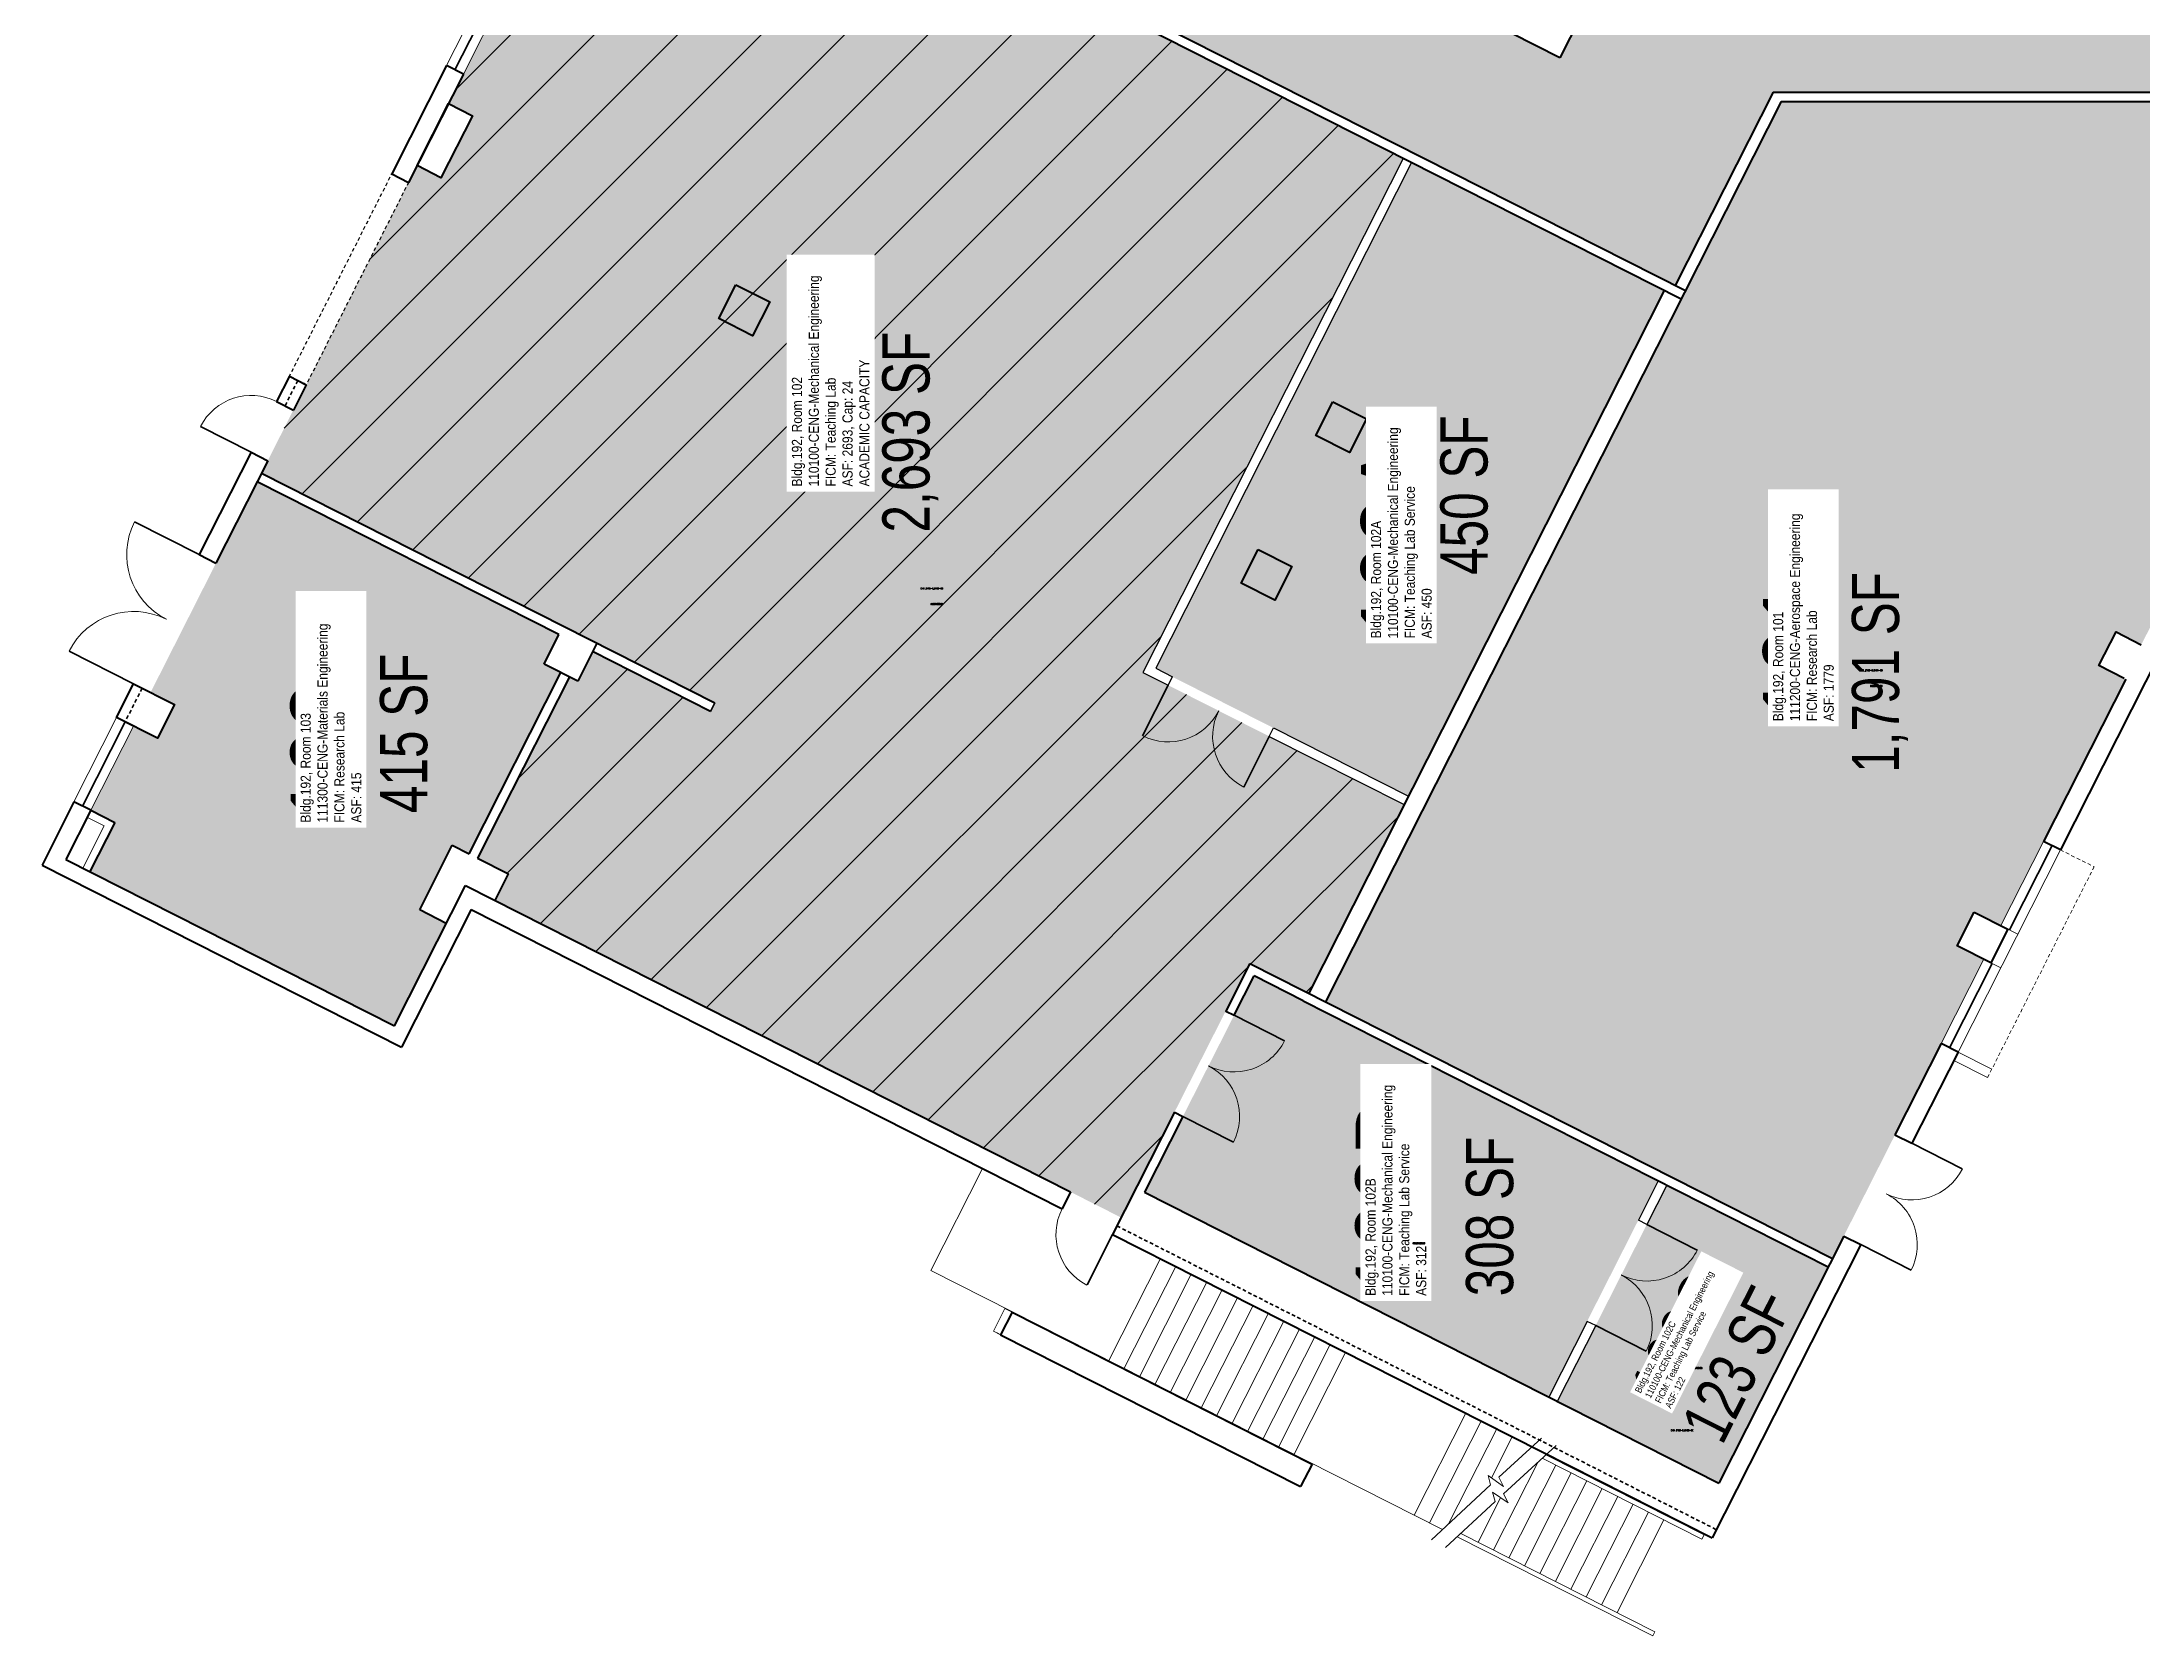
# Model space of a CAD drawing. Header units: inches. Extents: x -2539 to 2829, y -872 to 1370.
# Drawn here: x -2539 to -1204, y -872 to 141 of the extents above; entities that cross this region are included whole.
import ezdxf
from ezdxf.enums import TextEntityAlignment as Align

# ---------------------------------------------------------------- set-up
doc = ezdxf.new("R2010")
doc.units = ezdxf.units.IN
doc.header["$LTSCALE"] = 10
doc.header["$MEASUREMENT"] = 0
doc.linetypes.add('DGN Style 2', pattern=[0.389297, 0.233578, -0.155719])
for name, color, linetype in [('A-DOOR', 2, 'CONTINUOUS'), ('A-FLOR', 3, 'CONTINUOUS'), ('A-GLAZ', 1, 'CONTINUOUS'), ('A-GLAZ-SILL', 2, 'CONTINUOUS'), ('A-IDEN-CNUM', 7, 'CONTINUOUS'), ('A-IDEN-RNUM', 7, 'CONTINUOUS'), ('A-IDEN-SNUM', 4, 'CONTINUOUS'), ('A-IDEN-VNUM', 4, 'CONTINUOUS'), ('A-WALL', 3, 'CONTINUOUS'), ('AREA-TEXT', 3, 'CONTINUOUS'), ('Rooms-Capacity', 4, 'CONTINUOUS'), ('Rooms-Category-Color', 7, 'CONTINUOUS'), ('Rooms-College-Color', 7, 'CONTINUOUS'), ('Rooms-Department-Color', 7, 'CONTINUOUS'), ('Rooms-Division-Color', 7, 'CONTINUOUS'), ('Rooms-Information', 7, 'CONTINUOUS')]:
    doc.layers.add(name, color=color, linetype=linetype)
doc.styles.add('AREA', font='arial.ttf', dxfattribs={"width": 0.75, "height": 12})
doc.styles.add('ROOMSNUMBER', font='TXT.SHX', dxfattribs={"height": 1})
doc.styles.add('ROOMVNUMBER', font='arial.ttf', dxfattribs={"width": 0.85, "height": 30})

msp = doc.modelspace()

# ---------------------------------------------------------------- hatches: boundary and pattern name
at = {"layer": 'Rooms-Capacity'}
h = msp.add_hatch(dxfattribs=at)
h.set_pattern_fill('ANSI31', color=256, scale=300, style=0)
h.paths.add_polyline_path([(-2170.6, 318.6), (-1673.7, 67), (-1839.1, -259.5), (-1673.1, -343.5), (-1733.7, -463.2), (-1771.2, -444.3), (-1786.5, -474.6), (-1819.1, -538.9), (-1852.9, -605.8), (-2250.8, -404.3), (-2242.3, -387.4), (-2261.9, -377.4), (-2203.6, -262.3), (-2198.2, -265.1), (-2188.8, -246.3), (-2113.8, -284.3), (-2111.1, -278.9), (-2399.3, -133), (-2300.4, 62.4), (-2285.2, 54.7), (-2265.2, 94.1), (-2280.4, 101.8)])
at = {"layer": 'Rooms-Category-Color', "true_color": 0xadadad}
msp.add_hatch(color=253, dxfattribs=at).paths.add_polyline_path([(-2126.3, 410.5), (-2169.7, 324.9), (-1500.8, -13.8), (-1438.7, 109.1), (-1012.4, 109.1), (-1020.5, 93.1), (298.6, 184.4), (300.3, 159.4), (421.5, 167.9), (435.8, 194), (1164.2, 244.9), (1171.8, -164.7), (1119.9, -353.2), (1128.6, -354.3), (1230.8, -368.3), (1230.8, 249.6), (2221.4, 318.8), (2222, 309.9), (2323.7, 317), (2395.4, 325), (2449.3, 328.8), (2449.3, 468.7), (2389.3, 468.7), (2389.3, 414.7), (2363.3, 414.7), (2363.3, 432.7), (2149.3, 432.7), (2149.3, 414.7), (2125.3, 414.7), (2125.3, 432.7), (1911.3, 432.7), (1911.3, 414.7), (1887.3, 414.7), (1887.3, 432.7), (1673.3, 432.7), (1673.3, 414.7), (1649.3, 414.7), (1649.3, 432.7), (1435.3, 432.7), (1435.3, 414.7), (1411.3, 414.7), (1411.3, 432.7), (1150.3, 432.7), (1150.3, 414.7), (1126.3, 414.7), (1126.3, 432.7), (865.3, 432.7), (865.3, 414.7), (841.3, 414.7), (841.3, 432.7), (580.3, 432.7), (580.3, 414.7), (556.3, 414.7), (556.3, 432.7), (295.3, 432.7), (295.3, 414.7), (271.3, 414.7), (271.3, 433.5), (179.3, 433.5), (179.3, 414.7), (-356.7, 414.7), (-356.7, 645.6), (-227, 645.6), (-227, 749.7), (-356.7, 749.7), (-356.7, 757.7), (-338.7, 757.7), (-338.7, 816.7), (-356.7, 816.7), (-356.7, 840.7), (-484.6, 840.7), (-484.6, 551.7), (-484.6, 545.7), (-478.6, 545.7), (-478.6, 509.7), (-490.6, 509.7), (-490.6, 461.7), (-478.6, 461.7), (-478.6, 430.7), (-850.6, 430.7), (-957.9, 219), (-1529.5, 219), (-1574.1, 130.9)])
at = {"layer": 'Rooms-Category-Color', "true_color": 0xe3f498}
for points in [[(-2170.6, 318.6), (-1673.7, 67), (-1839.1, -259.5), (-1673.1, -343.5), (-1733.7, -463.2), (-1771.2, -444.3), (-1786.5, -474.6), (-1819.1, -538.9), (-1852.9, -605.8), (-2250.8, -404.3), (-2242.3, -387.4), (-2261.9, -377.4), (-2203.6, -262.3), (-2198.2, -265.1), (-2188.8, -246.3), (-2113.8, -284.3), (-2111.1, -278.9), (-2399.3, -133), (-2300.4, 62.4), (-2285.2, 54.7), (-2265.2, 94.1), (-2280.4, 101.8)], [(-1400.9, -631.7), (-1304.7, -441.7), (-1321.7, -433.1), (-1310.8, -411.7), (-1293.9, -420.3), (-1214.6, -263.7), (-1231.6, -255.2), (-1220.7, -233.7), (-1204.7, -241.9), (-1124.5, -85.8), (-1141.5, -77.2), (-1130.6, -55.8), (-1113.7, -64.3), (-1059.5, 42.7), (-1078.4, 52.3), (-1078.4, 66.1), (-1150.4, 66.1), (-1160.4, 66.1), (-1160.4, 103.1), (-1433.6, 103.1), (-1723, -468.7)], [(-1831, -256.9), (-1670.4, -338.2), (-1507.8, -17), (-1668.4, 64.3)], [(-2507.7, -347.1), (-2492.5, -354.8), (-2508.3, -386), (-2314.8, -484), (-2281.8, -418.9), (-2298.7, -410.3), (-2278, -369.3), (-2267.2, -374.7), (-2209, -259.6), (-2219.7, -254.2), (-2210.2, -235.5), (-2402, -138.4), (-2469.7, -272.2), (-2454.6, -279.9), (-2465.4, -301.3), (-2480.6, -293.6)], [(-1768.5, -452.3), (-1838.1, -589.7), (-1581.2, -719.8), (-1511.6, -582.4)], [(-1506.2, -585.1), (-1403.6, -637.1), (-1473.2, -774.5), (-1575.8, -722.5)]]:
    msp.add_hatch(color=61, dxfattribs=at).paths.add_polyline_path(points)
at = {"layer": 'Rooms-College-Color', "true_color": 0xadadad}
msp.add_hatch(color=253, dxfattribs=at).paths.add_polyline_path([(-2126.3, 410.5), (-2169.7, 324.9), (-1500.8, -13.8), (-1438.7, 109.1), (-1012.4, 109.1), (-1020.5, 93.1), (298.6, 184.4), (300.3, 159.4), (421.5, 167.9), (435.8, 194), (1164.2, 244.9), (1171.8, -164.7), (1119.9, -353.2), (1128.6, -354.3), (1230.8, -368.3), (1230.8, 249.6), (2221.4, 318.8), (2222, 309.9), (2323.7, 317), (2395.4, 325), (2449.3, 328.8), (2449.3, 468.7), (2389.3, 468.7), (2389.3, 414.7), (2363.3, 414.7), (2363.3, 432.7), (2149.3, 432.7), (2149.3, 414.7), (2125.3, 414.7), (2125.3, 432.7), (1911.3, 432.7), (1911.3, 414.7), (1887.3, 414.7), (1887.3, 432.7), (1673.3, 432.7), (1673.3, 414.7), (1649.3, 414.7), (1649.3, 432.7), (1435.3, 432.7), (1435.3, 414.7), (1411.3, 414.7), (1411.3, 432.7), (1150.3, 432.7), (1150.3, 414.7), (1126.3, 414.7), (1126.3, 432.7), (865.3, 432.7), (865.3, 414.7), (841.3, 414.7), (841.3, 432.7), (580.3, 432.7), (580.3, 414.7), (556.3, 414.7), (556.3, 432.7), (295.3, 432.7), (295.3, 414.7), (271.3, 414.7), (271.3, 433.5), (179.3, 433.5), (179.3, 414.7), (-356.7, 414.7), (-356.7, 645.6), (-227, 645.6), (-227, 749.7), (-356.7, 749.7), (-356.7, 757.7), (-338.7, 757.7), (-338.7, 816.7), (-356.7, 816.7), (-356.7, 840.7), (-484.6, 840.7), (-484.6, 551.7), (-484.6, 545.7), (-478.6, 545.7), (-478.6, 509.7), (-490.6, 509.7), (-490.6, 461.7), (-478.6, 461.7), (-478.6, 430.7), (-850.6, 430.7), (-957.9, 219), (-1529.5, 219), (-1574.1, 130.9)])
at = {"layer": 'Rooms-College-Color', "true_color": 0x99d7b2}
for points in [[(-2170.6, 318.6), (-1673.7, 67), (-1839.1, -259.5), (-1673.1, -343.5), (-1733.7, -463.2), (-1771.2, -444.3), (-1786.5, -474.6), (-1819.1, -538.9), (-1852.9, -605.8), (-2250.8, -404.3), (-2242.3, -387.4), (-2261.9, -377.4), (-2203.6, -262.3), (-2198.2, -265.1), (-2188.8, -246.3), (-2113.8, -284.3), (-2111.1, -278.9), (-2399.3, -133), (-2300.4, 62.4), (-2285.2, 54.7), (-2265.2, 94.1), (-2280.4, 101.8)], [(-1400.9, -631.7), (-1304.7, -441.7), (-1321.7, -433.1), (-1310.8, -411.7), (-1293.9, -420.3), (-1214.6, -263.7), (-1231.6, -255.2), (-1220.7, -233.7), (-1204.7, -241.9), (-1124.5, -85.8), (-1141.5, -77.2), (-1130.6, -55.8), (-1113.7, -64.3), (-1059.5, 42.7), (-1078.4, 52.3), (-1078.4, 66.1), (-1150.4, 66.1), (-1160.4, 66.1), (-1160.4, 103.1), (-1433.6, 103.1), (-1723, -468.7)], [(-1831, -256.9), (-1670.4, -338.2), (-1507.8, -17), (-1668.4, 64.3)], [(-2507.7, -347.1), (-2492.5, -354.8), (-2508.3, -386), (-2314.8, -484), (-2281.8, -418.9), (-2298.7, -410.3), (-2278, -369.3), (-2267.2, -374.7), (-2209, -259.6), (-2219.7, -254.2), (-2210.2, -235.5), (-2402, -138.4), (-2469.7, -272.2), (-2454.6, -279.9), (-2465.4, -301.3), (-2480.6, -293.6)], [(-1768.5, -452.3), (-1838.1, -589.7), (-1581.2, -719.8), (-1511.6, -582.4)], [(-1506.2, -585.1), (-1403.6, -637.1), (-1473.2, -774.5), (-1575.8, -722.5)]]:
    msp.add_hatch(color=253, dxfattribs=at).paths.add_polyline_path(points)
at = {"layer": 'Rooms-Department-Color', "true_color": 0xacacac}
msp.add_hatch(color=253, dxfattribs=at).paths.add_polyline_path([(-2126.3, 410.5), (-2169.7, 324.9), (-1500.8, -13.8), (-1438.7, 109.1), (-1012.4, 109.1), (-1020.5, 93.1), (298.6, 184.4), (300.3, 159.4), (421.5, 167.9), (435.8, 194), (1164.2, 244.9), (1171.8, -164.7), (1119.9, -353.2), (1128.6, -354.3), (1230.8, -368.3), (1230.8, 249.6), (2221.4, 318.8), (2222, 309.9), (2323.7, 317), (2395.4, 325), (2449.3, 328.8), (2449.3, 468.7), (2389.3, 468.7), (2389.3, 414.7), (2363.3, 414.7), (2363.3, 432.7), (2149.3, 432.7), (2149.3, 414.7), (2125.3, 414.7), (2125.3, 432.7), (1911.3, 432.7), (1911.3, 414.7), (1887.3, 414.7), (1887.3, 432.7), (1673.3, 432.7), (1673.3, 414.7), (1649.3, 414.7), (1649.3, 432.7), (1435.3, 432.7), (1435.3, 414.7), (1411.3, 414.7), (1411.3, 432.7), (1150.3, 432.7), (1150.3, 414.7), (1126.3, 414.7), (1126.3, 432.7), (865.3, 432.7), (865.3, 414.7), (841.3, 414.7), (841.3, 432.7), (580.3, 432.7), (580.3, 414.7), (556.3, 414.7), (556.3, 432.7), (295.3, 432.7), (295.3, 414.7), (271.3, 414.7), (271.3, 433.5), (179.3, 433.5), (179.3, 414.7), (-356.7, 414.7), (-356.7, 645.6), (-227, 645.6), (-227, 749.7), (-356.7, 749.7), (-356.7, 757.7), (-338.7, 757.7), (-338.7, 816.7), (-356.7, 816.7), (-356.7, 840.7), (-484.6, 840.7), (-484.6, 551.7), (-484.6, 545.7), (-478.6, 545.7), (-478.6, 509.7), (-490.6, 509.7), (-490.6, 461.7), (-478.6, 461.7), (-478.6, 430.7), (-850.6, 430.7), (-957.9, 219), (-1529.5, 219), (-1574.1, 130.9)])
at = {"layer": 'Rooms-Department-Color', "true_color": 0x99d7b2}
for points in [[(-2170.6, 318.6), (-1673.7, 67), (-1839.1, -259.5), (-1673.1, -343.5), (-1733.7, -463.2), (-1771.2, -444.3), (-1786.5, -474.6), (-1819.1, -538.9), (-1852.9, -605.8), (-2250.8, -404.3), (-2242.3, -387.4), (-2261.9, -377.4), (-2203.6, -262.3), (-2198.2, -265.1), (-2188.8, -246.3), (-2113.8, -284.3), (-2111.1, -278.9), (-2399.3, -133), (-2300.4, 62.4), (-2285.2, 54.7), (-2265.2, 94.1), (-2280.4, 101.8)], [(-1400.9, -631.7), (-1304.7, -441.7), (-1321.7, -433.1), (-1310.8, -411.7), (-1293.9, -420.3), (-1214.6, -263.7), (-1231.6, -255.2), (-1220.7, -233.7), (-1204.7, -241.9), (-1124.5, -85.8), (-1141.5, -77.2), (-1130.6, -55.8), (-1113.7, -64.3), (-1059.5, 42.7), (-1078.4, 52.3), (-1078.4, 66.1), (-1150.4, 66.1), (-1160.4, 66.1), (-1160.4, 103.1), (-1433.6, 103.1), (-1723, -468.7)], [(-1831, -256.9), (-1670.4, -338.2), (-1507.8, -17), (-1668.4, 64.3)], [(-2507.7, -347.1), (-2492.5, -354.8), (-2508.3, -386), (-2314.8, -484), (-2281.8, -418.9), (-2298.7, -410.3), (-2278, -369.3), (-2267.2, -374.7), (-2209, -259.6), (-2219.7, -254.2), (-2210.2, -235.5), (-2402, -138.4), (-2469.7, -272.2), (-2454.6, -279.9), (-2465.4, -301.3), (-2480.6, -293.6)], [(-1768.5, -452.3), (-1838.1, -589.7), (-1581.2, -719.8), (-1511.6, -582.4)], [(-1506.2, -585.1), (-1403.6, -637.1), (-1473.2, -774.5), (-1575.8, -722.5)]]:
    msp.add_hatch(color=253, dxfattribs=at).paths.add_polyline_path(points)
at = {"layer": 'Rooms-Division-Color', "true_color": 0xadadad}
msp.add_hatch(color=253, dxfattribs=at).paths.add_polyline_path([(-2126.3, 410.5), (-2169.7, 324.9), (-1500.8, -13.8), (-1438.7, 109.1), (-1012.4, 109.1), (-1020.5, 93.1), (298.6, 184.4), (300.3, 159.4), (421.5, 167.9), (435.8, 194), (1164.2, 244.9), (1171.8, -164.7), (1119.9, -353.2), (1128.6, -354.3), (1230.8, -368.3), (1230.8, 249.6), (2221.4, 318.8), (2222, 309.9), (2323.7, 317), (2395.4, 325), (2449.3, 328.8), (2449.3, 468.7), (2389.3, 468.7), (2389.3, 414.7), (2363.3, 414.7), (2363.3, 432.7), (2149.3, 432.7), (2149.3, 414.7), (2125.3, 414.7), (2125.3, 432.7), (1911.3, 432.7), (1911.3, 414.7), (1887.3, 414.7), (1887.3, 432.7), (1673.3, 432.7), (1673.3, 414.7), (1649.3, 414.7), (1649.3, 432.7), (1435.3, 432.7), (1435.3, 414.7), (1411.3, 414.7), (1411.3, 432.7), (1150.3, 432.7), (1150.3, 414.7), (1126.3, 414.7), (1126.3, 432.7), (865.3, 432.7), (865.3, 414.7), (841.3, 414.7), (841.3, 432.7), (580.3, 432.7), (580.3, 414.7), (556.3, 414.7), (556.3, 432.7), (295.3, 432.7), (295.3, 414.7), (271.3, 414.7), (271.3, 433.5), (179.3, 433.5), (179.3, 414.7), (-356.7, 414.7), (-356.7, 645.6), (-227, 645.6), (-227, 749.7), (-356.7, 749.7), (-356.7, 757.7), (-338.7, 757.7), (-338.7, 816.7), (-356.7, 816.7), (-356.7, 840.7), (-484.6, 840.7), (-484.6, 551.7), (-484.6, 545.7), (-478.6, 545.7), (-478.6, 509.7), (-490.6, 509.7), (-490.6, 461.7), (-478.6, 461.7), (-478.6, 430.7), (-850.6, 430.7), (-957.9, 219), (-1529.5, 219), (-1574.1, 130.9)])
at = {"layer": 'Rooms-Division-Color', "true_color": 0x99d7b2}
for points in [[(-2170.6, 318.6), (-1673.7, 67), (-1839.1, -259.5), (-1673.1, -343.5), (-1733.7, -463.2), (-1771.2, -444.3), (-1786.5, -474.6), (-1819.1, -538.9), (-1852.9, -605.8), (-2250.8, -404.3), (-2242.3, -387.4), (-2261.9, -377.4), (-2203.6, -262.3), (-2198.2, -265.1), (-2188.8, -246.3), (-2113.8, -284.3), (-2111.1, -278.9), (-2399.3, -133), (-2300.4, 62.4), (-2285.2, 54.7), (-2265.2, 94.1), (-2280.4, 101.8)], [(-1400.9, -631.7), (-1304.7, -441.7), (-1321.7, -433.1), (-1310.8, -411.7), (-1293.9, -420.3), (-1214.6, -263.7), (-1231.6, -255.2), (-1220.7, -233.7), (-1204.7, -241.9), (-1124.5, -85.8), (-1141.5, -77.2), (-1130.6, -55.8), (-1113.7, -64.3), (-1059.5, 42.7), (-1078.4, 52.3), (-1078.4, 66.1), (-1150.4, 66.1), (-1160.4, 66.1), (-1160.4, 103.1), (-1433.6, 103.1), (-1723, -468.7)], [(-1831, -256.9), (-1670.4, -338.2), (-1507.8, -17), (-1668.4, 64.3)], [(-2507.7, -347.1), (-2492.5, -354.8), (-2508.3, -386), (-2314.8, -484), (-2281.8, -418.9), (-2298.7, -410.3), (-2278, -369.3), (-2267.2, -374.7), (-2209, -259.6), (-2219.7, -254.2), (-2210.2, -235.5), (-2402, -138.4), (-2469.7, -272.2), (-2454.6, -279.9), (-2465.4, -301.3), (-2480.6, -293.6)], [(-1768.5, -452.3), (-1838.1, -589.7), (-1581.2, -719.8), (-1511.6, -582.4)], [(-1506.2, -585.1), (-1403.6, -637.1), (-1473.2, -774.5), (-1575.8, -722.5)]]:
    msp.add_hatch(color=253, dxfattribs=at).paths.add_polyline_path(points)

# ---------------------------------------------------------------- linework, layer by layer
at = {"layer": 'A-DOOR', "linetype": 'Continuous', "lineweight": 35, "extrusion": (-9.10173e-37, -1.24165e-37, -1)}
msp.add_line((-2405.9, -119.6), (-2438, -103.3), dxfattribs=at)
at = {"layer": 'A-DOOR', "linetype": 'Continuous', "lineweight": 35}
for p, q in [((-2438.9, -184.7), (-2479.9, -163.9)), ((-2480.5, -266.8), (-2521.5, -246)), ((-1823, -267.6), (-1839.3, -299.8)), ((-1781.2, -477.3), (-1749.1, -493.6)), ((-1813.7, -541.6), (-1781.6, -557.8)), ((-1350.5, -558.6), (-1318.4, -574.9)), ((-1518.9, -610.1), (-1486.8, -626.4)), ((-1383, -622.9), (-1350.9, -639.1)), ((-1551.4, -674.4), (-1519.3, -690.6))]:
    msp.add_line(p, q, dxfattribs=at)
at = {"layer": 'A-DOOR', "linetype": 'Continuous', "lineweight": 35, "extrusion": (2.69182e-21, -8.21241e-21, -1)}
msp.add_line((-1758.8, -300.2), (-1775, -332.3), dxfattribs=at)
at = {"layer": 'A-DOOR', "linetype": 'Continuous', "lineweight": 35, "extrusion": (0, 0, -1)}
msp.add_line((-1858.4, -616.5), (-1874.6, -648.6), dxfattribs=at)
at = {"layer": 'A-DOOR', "linetype": 'Continuous', "lineweight": 18}
for centre, radius, start, end in [((-2405.9, -119.6), 36, 63.1478, 153.1478), ((-2438.9, -184.7), 46, 153.1478, 243.1478), ((-1758.8, -300.2), 36, 153.1478, 243.1478), ((-1781.2, -477.3), 36, 243.1478, 333.1478), ((-1858.4, -616.5), 36, 153.1478, 243.1478), ((-1383, -622.9), 36, 333.1436, 63.1436), ((-1518.9, -610.1), 36, 243.1478, 333.1478)]:
    msp.add_arc(centre, radius, start, end, dxfattribs=at)
at = {"layer": 'A-DOOR', "linetype": 'Continuous', "lineweight": 18, "extrusion": (0, 0, -1)}
for centre, radius, start, end in [((2480.5, -266.8), 46, 26.8522, 116.8522), ((1813.7, -541.6), 36, 116.8522, 206.8522), ((1350.5, -558.6), 36, 206.8572, 296.8572), ((1551.4, -674.4), 36, 116.8522, 206.8522)]:
    msp.add_arc(centre, radius, start, end, dxfattribs=at)
at = {"layer": 'A-DOOR', "linetype": 'Continuous', "lineweight": 18, "extrusion": (-8.21241e-21, -2.69182e-21, -1)}
msp.add_arc((1823, -267.6), 36, 206.8522, 296.8522, dxfattribs=at)
at = {"layer": 'A-DOOR', "linetype": 'DGN Style 2', "lineweight": 25}
msp.add_3dface([(-2316.5, 57.1), (-2305.8, 51.7), (-2370.8, -76.8), (-2381.5, -71.4)], dxfattribs=at)
at = {"layer": 'A-FLOR', "linetype": 'Continuous', "lineweight": 18}
for p, q in [((-1941.1, -574.6), (-1973.8, -639.3)), ((-1973.8, -639.3), (-1648.7, -803.9)), ((-1828, -631.8), (-1860.8, -696.5)), ((-1818.2, -636.8), (-1851, -701.5)), ((-1808.4, -641.8), (-1841.1, -706.5)), ((-1798.6, -646.7), (-1831.3, -711.4)), ((-1788.8, -651.7), (-1821.5, -716.4)), ((-1779, -656.7), (-1811.7, -721.4)), ((-1769.1, -661.6), (-1801.9, -726.3)), ((-1759.3, -666.6), (-1792.1, -731.3)), ((-1749.5, -671.6), (-1782.3, -736.3)), ((-1739.7, -676.6), (-1772.4, -741.2)), ((-1729.9, -681.5), (-1762.6, -746.2)), ((-1720.1, -686.5), (-1752.8, -751.2)), ((-1710.3, -691.5), (-1743, -756.1)), ((-1634, -730.1), (-1666.7, -794.8)), ((-1624.2, -735), (-1656.9, -799.7)), ((-1614.3, -740), (-1644.9, -800.4)), ((-1604.5, -745), (-1617.7, -771.1)), ((-1585.4, -758.6), (-1483.9, -810)), ((-1583, -756.4), (-1482.5, -807.3)), ((-1588, -761), (-1616.3, -816.9)), ((-1576.7, -763), (-1606.5, -821.9)), ((-1566.9, -768), (-1596.7, -826.9)), ((-1557, -772.9), (-1586.9, -831.8)), ((-1611.8, -783.7), (-1626.1, -812)), ((-1547.2, -777.9), (-1577, -836.8)), ((-1537.4, -782.9), (-1567.2, -841.8)), ((-1527.6, -787.9), (-1557.4, -846.7)), ((-1517.8, -792.8), (-1547.6, -851.7)), ((-1508, -797.8), (-1537.8, -856.7)), ((-1639.4, -808.6), (-1515.1, -871.5)), ((-1637.1, -806.4), (-1513.7, -868.9)), ((-1483.9, -810), (-1482.5, -807.3)), ((-1515.1, -871.5), (-1513.7, -868.9))]:
    msp.add_line(p, q, dxfattribs=at)
at = {"layer": 'A-FLOR', "linetype": 'Continuous', "lineweight": 18, "flags": 128}
for points in [[(-1585.8, -745.8), (-1612.9, -770.7), (-1609.9, -776.5), (-1619.8, -769.7), (-1618.2, -775.6), (-1655.7, -810.4)], [(-1576.6, -750.6), (-1610, -781.2), (-1607, -787), (-1616.9, -780.2), (-1615.3, -786.1), (-1646.8, -815.4)]]:
    msp.add_lwpolyline(points, dxfattribs=at)
at = {"layer": 'A-GLAZ', "linetype": 'Continuous', "lineweight": 18}
for p, q in [((-2200.3, 286.5), (-2281.6, 126)), ((-2189.6, 281.1), (-2270.9, 120.5)), ((-2491.3, -288.2), (-2518.4, -341.7)), ((-2480.6, -293.6), (-2507.7, -347.1)), ((-1256.1, -372.2), (-1321.1, -500.7)), ((-1266.8, -366.8), (-1293.9, -420.3)), ((-1283.2, -425.7), (-1293.9, -420.3)), ((-1304.7, -441.7), (-1331.8, -495.2)), ((-1294, -447.1), (-1304.7, -441.7)), ((-1323.8, -506), (-1302.4, -516.9)), ((-1321.1, -500.7), (-1299.7, -511.5))]:
    msp.add_line(p, q, dxfattribs=at)
at = {"layer": 'A-GLAZ', "linetype": 'DGN Style 2', "lineweight": 18}
for p in [(-1256.1, -372.2), (-1302.4, -516.9)]:
    msp.add_line(p, (-1234.7, -383), dxfattribs=at)
at = {"layer": 'A-GLAZ-SILL', "linetype": 'Continuous', "lineweight": 35}
for p, q in [((-2195, 283.8), (-2276.3, 123.2)), ((-2485.9, -290.9), (-2513, -344.4)), ((-1288.5, -423), (-1261.4, -369.5)), ((-1326.5, -498), (-1299.4, -444.4))]:
    msp.add_line(p, q, dxfattribs=at)
at = {"layer": 'A-WALL', "linetype": 'Continuous', "lineweight": 50}
for p, q in [((-1494.4, -17.1), (-2169.7, 324.9)), ((-1497.1, -22.4), (-2172.4, 319.5)), ((-1574.1, 130.9), (-1744.8, 217.4)), ((-1529.5, 219), (-1574.1, 130.9)), ((-2281.6, 126), (-2316.5, 57.1)), ((-2270.9, 120.5), (-2305.8, 51.7)), ((-2270.9, 120.5), (-2281.6, 126)), ((-1438.7, 109.1), (-1500.8, -13.8)), ((-1438.7, 109.1), (-1154.4, 109.1)), ((-1433.6, 103.1), (-1723, -468.7)), ((-1433.6, 103.1), (-1160.4, 103.1)), ((-2316.5, 57.1), (-2305.8, 51.7)), ((-1507.8, -17), (-1733.7, -463.2)), ((-2381.5, -71.4), (-2389.7, -87.4)), ((-2381.5, -71.4), (-2370.8, -76.8)), ((-2370.8, -76.8), (-2379, -92.9)), ((-2389.7, -87.4), (-2379, -92.9)), ((-2405.9, -119.6), (-2438.9, -184.7)), ((-2405.9, -119.6), (-2395.2, -125)), ((-2395.2, -125), (-2428.2, -190.1)), ((-2399.3, -133), (-2111.1, -278.9)), ((-2210.2, -235.5), (-2402, -138.4)), ((-2438.9, -184.7), (-2428.2, -190.1)), ((-1168, -198.2), (-1256.1, -372.2)), ((-2219.7, -254.2), (-2210.2, -235.5)), ((-2186.1, -241), (-2198.2, -265.1)), ((-2113.8, -284.3), (-2188.8, -246.3)), ((-2267.2, -374.7), (-2209, -259.6)), ((-2203.6, -262.3), (-2261.9, -377.4)), ((-2198.2, -265.1), (-2219.7, -254.2)), ((-1214.6, -263.7), (-1266.8, -366.8)), ((-2480.6, -293.6), (-2491.3, -288.2)), ((-2518.4, -341.7), (-2538.7, -381.9)), ((-2507.7, -347.1), (-2518.4, -341.7)), ((-2492.5, -354.8), (-2508.3, -386)), ((-2507.7, -347.1), (-2492.5, -354.8)), ((-2298.7, -410.3), (-2278, -369.3)), ((-2278, -369.3), (-2267.2, -374.7)), ((-1256.1, -372.2), (-1266.8, -366.8)), ((-2538.7, -381.9), (-2310.3, -497.5)), ((-2523.5, -378.4), (-2314.8, -484)), ((-2261.9, -377.4), (-2242.3, -387.4)), ((-2314.8, -484), (-2269.6, -394.8)), ((-2269.6, -394.8), (-2099.2, -481.1)), ((-2250.8, -404.3), (-2242.3, -387.4)), ((-2266.1, -410.1), (-2310.3, -497.5)), ((-2281.8, -418.9), (-2298.7, -410.3)), ((-2266.1, -410.1), (-1890.5, -600.2)), ((-1771.2, -444.3), (-1400.9, -631.7)), ((-1737.2, -468.2), (-1768.5, -452.3)), ((-1737.2, -468.2), (-1403.6, -637.1)), ((-2099.2, -481.1), (-1885.1, -589.5)), ((-1331.8, -495.2), (-1361.2, -553.2)), ((-1321.1, -500.7), (-1350.5, -558.6)), ((-1321.1, -500.7), (-1331.8, -495.2)), ((-1813.7, -541.6), (-1838.1, -589.7)), ((-1819.1, -538.9), (-1813.7, -541.6)), ((-1361.2, -553.2), (-1350.5, -558.6)), ((-1885.1, -589.5), (-1890.5, -600.2)), ((-1838.1, -589.7), (-1473.2, -774.5)), ((-1858.4, -616.5), (-1477.4, -809.3)), ((-1858.4, -616.5), (-1853, -619.2)), ((-1383, -622.9), (-1477.4, -809.3)), ((-1393.7, -617.5), (-1473.2, -774.5)), ((-1393.7, -617.5), (-1383, -622.9)), ((-1922.3, -665.9), (-1929.6, -680.2)), ((-1922.3, -665.9), (-1731.6, -762.5)), ((-1929.6, -680.2), (-1738.9, -776.7)), ((-1731.6, -762.5), (-1738.9, -776.7))]:
    msp.add_line(p, q, dxfattribs=at)
at = {"layer": 'A-WALL', "linetype": 'Continuous'}
for p, q in [((-1673.7, 67), (-1839.1, -259.5)), ((-1668.4, 64.3, 0), (-1673.7, 67)), ((-1668.4, 64.3, 0), (-1831, -256.9, 0)), ((-1839.1, -259.5, 0), (-1823, -267.6, 0)), ((-1831, -256.9), (-1820.3, -262.3)), ((-1823, -267.6, 0), (-1820.3, -262.3)), ((-1758.8, -300.2, 0), (-1756.1, -294.8)), ((-1758.8, -300.2, 0), (-1673.1, -343.5, 0)), ((-1756.1, -294.8), (-1670.4, -338.2)), ((-1673.1, -343.5, 0), (-1670.4, -338.2)), ((-1511.6, -582.4), (-1524.2, -607.4)), ((-1506.2, -585.1, 0), (-1518.9, -610.1, 0)), ((-1506.2, -585.1, 0), (-1511.6, -582.4)), ((-1518.9, -610.1, 0), (-1524.2, -607.4)), ((-1556.8, -671.7), (-1581.2, -719.8)), ((-1551.4, -674.4, 0), (-1575.8, -722.5, 0)), ((-1551.4, -674.4, 0), (-1556.8, -671.7)), ((-1575.8, -722.5, 0), (-1581.2, -719.8))]:
    msp.add_line(p, q, dxfattribs=at)
at = {"layer": 'A-WALL', "linetype": 'DGN Style 2', "lineweight": 35}
for p, q in [((-2376.2, -74.1), (-2384.3, -90.2)), ((-2475.1, -269.5), (-2485.9, -290.9)), ((-1855.6, -611.1), (-1474.7, -804))]:
    msp.add_line(p, q, dxfattribs=at)
at = {"layer": 'A-WALL', "linetype": 'Continuous', "lineweight": 35}
for p, q in [((-2469.7, -272.2), (-2480.5, -266.8)), ((-2111.1, -278.9), (-2113.8, -284.3))]:
    msp.add_line(p, q, dxfattribs=at)
at = {"layer": 'A-WALL', "linetype": 'Continuous', "lineweight": 18}
for p, q in [((-2499.2, -357), (-2512.8, -383.8)), ((-2509.9, -351.6), (-2499.2, -357)), ((-1926.8, -663.6), (-1934, -677.9)), ((-1926.8, -663.6), (-1934, -677.9)), ((-1922.3, -665.9), (-1926.8, -663.6)), ((-1929.6, -680.2), (-1934, -677.9)), ((-1930.5, -679.7), (-1934, -677.9))]:
    msp.add_line(p, q, dxfattribs=at)
at = {"layer": 'A-WALL', "linetype": 'Continuous', "lineweight": 50, "flags": 128}
for points in [[(-1215.5, -263.3), (-1231.6, -255.2), (-1220.7, -233.7), (-1204.7, -241.9)], [(-2507.7, -347.1), (-2523.5, -378.4)], [(-1771.2, -444.3), (-1786.5, -474.6), (-1781.2, -477.3), (-1768.5, -452.3)], [(-1819.1, -538.9), (-1858.4, -616.5)]]:
    msp.add_lwpolyline(points, dxfattribs=at)
at = {"layer": 'A-WALL', "linetype": 'Continuous', "lineweight": 50}
for points in [[(-2280.4, 101.8), (-2265.2, 94.1), (-2285.2, 54.7), (-2300.4, 62.4)], [(-2097.7, -13.3), (-2076.3, -24.2), (-2087.2, -45.6), (-2108.6, -34.7)], [(-1718.4, -87.7), (-1697, -98.5), (-1707.8, -119.9), (-1729.2, -109.1)], [(-1765.8, -181.4), (-1744.4, -192.2), (-1755.3, -213.6), (-1776.7, -202.8)], [(-2480.5, -266.8), (-2454.6, -279.9), (-2465.4, -301.3), (-2491.3, -288.2)], [(-1310.8, -411.7), (-1289.4, -422.6), (-1300.3, -444), (-1321.7, -433.1)]]:
    msp.add_3dface(points, dxfattribs=at)

# ---------------------------------------------------------------- texts
at = {"layer": 'A-IDEN-CNUM', "style": 'ROOMSNUMBER', "width": 0.85}
for s, p in [('CAD #192-0_0102-0A', (-1681.8, -187.5)), ('CAD #192-0_0102-00', (-1980.3, -206.7)), ('CAD #192-0_0101-00', (-1383.3, -258.7)), ('CAD #192-0_0103-0A', (-2376.4, -341.4)), ('CAD #192-0_0102-0B', (-1674, -612.6)), ('CAD #192-0_0102-0C', (-1503.6, -741.4))]:
    msp.add_text(s, height=1, rotation=360, dxfattribs=at).set_placement(p)
at = {"layer": 'A-IDEN-RNUM', "style": 'ROOMSNUMBER', "width": 0.85}
for s, p in [('0102-A0', (-1675.4, -197.4)), ('0102-00', (-1974, -216.6)), ('0101-00', (-1376.9, -268.6)), ('0103-00', (-2368.9, -353)), ('0102-B0', (-1667.6, -622.6)), ('0102-C0', (-1491.4, -701.9))]:
    msp.add_text(s, height=1, rotation=360, dxfattribs=at).set_placement(p)
at = {"layer": 'A-IDEN-SNUM', "style": 'ROOMSNUMBER', "width": 0.85}
for s, p in [('19200102A0', (-1675.4, -197.4)), ('1920010200', (-1974, -216.6)), ('1920010100', (-1376.9, -268.6)), ('1920010300', (-2370, -351.4)), ('19200102B0', (-1667.6, -622.6)), ('19200102C0', (-1491.4, -701.9))]:
    msp.add_text(s, height=1, rotation=360, dxfattribs=at).set_placement(p)
at = {"layer": 'A-IDEN-VNUM', "style": 'ROOMVNUMBER', "width": 0.85}
for s, height, rotation, p in [('102', 45, 90, (-2035.3, -96.8)), ('102A', 45, 90, (-1678, -175.4)), ('101', 45, 90, (-1422.5, -245.9)), ('103', 45, 90, (-2358.2, -310.3)), ('102B', 45, 90, (-1681.5, -593.1)), ('102C', 30, 63.15, (-1497.8, -682.7))]:
    msp.add_text(s, height=height, rotation=rotation, dxfattribs=at).set_placement(p, align=Align.MIDDLE_CENTER)
at = {"layer": 'AREA-TEXT', "style": 'AREA', "width": 0.75}
for s, rotation, p in [('2,693 SF', 90, (-1989.7, -106.9)), ('450 SF', 90, (-1635.1, -146.9)), ('1,791 SF', 90, (-1373.6, -259.5)), ('415 SF', 90, (-2308.9, -298.2)), ('308 SF', 90, (-1618.8, -605.1)), ('123 SF', 63.15, (-1461.5, -699))]:
    msp.add_text(s, height=30, rotation=rotation, dxfattribs=at).set_placement(p, align=Align.MIDDLE_CENTER)

# ---------------------------------------------------------------- next in the draw order: texts
at = {"layer": 'Rooms-Information', "attachment_point": 7, "style": 'ROOMVNUMBER', "bg_fill": 3, "box_fill_scale": 1.5, "bg_fill_color": 256, "bg_fill_true_color": 13158600, "bg_fill_transparency": 0}
for s, insert, char_height, width, rotation in [('Bldg.192, Room 102^M^J110100-CENG-Mechanical Engineering^M^JFICM: Teaching Lab^M^JASF: 2693, Cap: 24^M^JACADEMIC CAPACITY', (-2012.8, -141.4), 6.4286, 144, 90), ('Bldg.192, Room 102A^M^J110100-CENG-Mechanical Engineering^M^JFICM: Teaching Lab Service^M^JASF: 450', (-1655.5, -237.9), 6.429, 144, 90), ('Bldg.192, Room 101^M^J111200-CENG-Aerospace Engineering^M^JFICM: Research Lab^M^JASF: 1779', (-1400, -290.5), 6.429, 144, 90), ('Bldg.192, Room 103^M^J111300-CENG-Materials Engineering^M^JFICM: Research Lab^M^JASF: 415', (-2335.7, -354.9), 6.429, 144, 90), ('Bldg.192, Room 102B^M^J110100-CENG-Mechanical Engineering^M^JFICM: Teaching Lab Service^M^JASF: 312', (-1659, -655.5), 6.429, 144, 90), ('Bldg.192, Room 102C^M^J110100-CENG-Mechanical Engineering^M^JFICM: Teaching Lab Service^M^JASF: 122', (-1503.7, -727.4), 4.286, 96, 63.15)]:
    msp.add_mtext(s, dxfattribs=dict(at, insert=insert, char_height=char_height, width=width, rotation=rotation))

doc.saveas('drawing.dxf')
